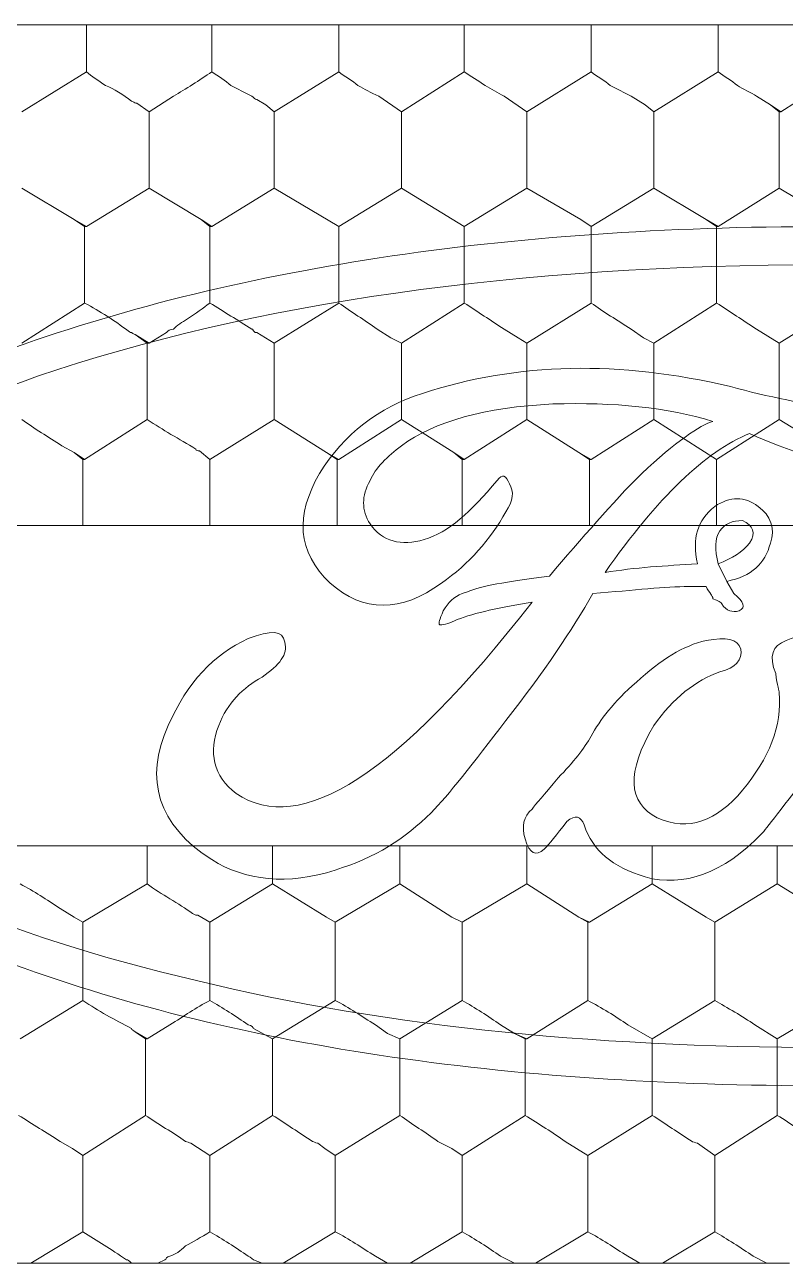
# Model space of a CAD drawing. Header units: metres. Extents: x -47.8 to 47.8, y 0 to 75.9.
# Drawn here: x -4.48 to -0.35, y 33.83 to 40.57 of the extents above; entities that cross this region are included whole.
import ezdxf

# ---------------------------------------------------------------- set-up
doc = ezdxf.new("R2010")
doc.units = ezdxf.units.M
doc.layers.add('ceco.net 240', color=7, linetype='Continuous')

msp = doc.modelspace()

# ---------------------------------------------------------------- linework, layer by layer
at = {"layer": 'ceco.net 240', "lineweight": 18}
for points in [[(4.0965, 40.5684), (3.4057, 40.5684), (2.7246, 40.5684), (2.0339, 40.5684), (1.3531, 40.5684), (0.6624, 40.5684), (-0.0287, 40.5684), (-0.7094, 40.5684), (-1.4005, 40.5684), (-2.0909, 40.5684), (-2.7724, 40.5684), (-3.4628, 40.5684), (-4.1442, 40.5684), (-4.8439, 40.5684), (-5.5253, 40.5684), (-6.2161, 40.5684), (-6.8968, 40.5684), (-7.5879, 40.5684), (-8.2783, 40.5684), (-8.9597, 40.5684)], [(-4.1442, 40.5684), (-4.1442, 40.3131)], [(-3.4628, 40.3131), (-3.4628, 40.5684)], [(-2.7724, 40.3131), (-2.7724, 40.5684)], [(-2.0909, 40.5684), (-2.0909, 40.3131)], [(-1.4005, 40.3131), (-1.4005, 40.5684)], [(-0.7094, 40.5684), (-0.7094, 40.3131)], [(-4.1442, 40.3131), (-4.4939, 40.0954)], [(-2.7724, 40.3131), (-3.1224, 40.0954)], [(-2.0909, 40.3131), (-2.432, 40.0954)], [(-1.4005, 40.3131), (-1.7505, 40.0954)], [(-0.7094, 40.3131), (-1.0595, 40.0954)], [(-0.0287, 40.3131), (-0.3691, 40.0954)], [(-3.8035, 40.0954), (-3.87, 40.1426)], [(-3.87, 40.1426), (-3.8035, 40.0954)], [(-3.8035, 40.0954), (-3.8035, 40.0954)], [(-3.8035, 40.0954), (-3.8035, 39.6796)], [(-3.1692, 40.1335), (-3.1224, 40.0954)], [(-3.1692, 40.1335), (-3.1224, 40.0954)], [(-3.1224, 40.0954), (-3.1224, 40.0954)], [(-3.1224, 40.0954), (-3.1224, 39.6796)], [(-2.432, 39.6796), (-2.432, 40.0954)], [(-1.7505, 40.0954), (-1.7505, 39.6796)], [(-1.0595, 40.0954), (-1.107, 40.1335)], [(-1.0595, 40.0954), (-1.107, 40.1335)], [(-1.0595, 40.0954), (-1.0595, 40.0954)], [(-1.0595, 39.6796), (-1.0595, 40.0954)], [(-0.4259, 40.1335), (-0.3787, 40.0954)], [(-0.4259, 40.1335), (-0.3691, 40.0954)], [(-0.3691, 40.0954), (-0.3787, 40.0954)], [(-0.3787, 40.0954), (-0.3787, 39.6796)], [(-4.2103, 39.5089), (-4.4939, 39.6796)], [(-3.8035, 39.6796), (-4.1442, 39.4708)], [(-3.5193, 39.5089), (-3.8035, 39.6796)], [(-3.1224, 39.6796), (-3.4628, 39.4708)], [(-3.1224, 39.6796), (-2.7724, 39.4708)], [(-2.7724, 39.4708), (-2.432, 39.6796)], [(-2.0909, 39.4708), (-2.432, 39.6796)], [(-1.7505, 39.6796), (-2.0909, 39.4708)], [(-1.7505, 39.6796), (-1.457, 39.5089)], [(-1.4005, 39.4708), (-1.0595, 39.6796)], [(-0.7759, 39.5089), (-1.0595, 39.6796)], [(-0.3787, 39.6796), (-0.7094, 39.4708)], [(-0.3787, 39.6796), (-0.0287, 39.4708)], [(-4.1442, 39.4708), (-4.2103, 39.5089)], [(-4.2103, 39.5089), (-4.1535, 39.4708)], [(-3.4724, 39.4708), (-3.5193, 39.5089)], [(-3.4628, 39.4708), (-3.5193, 39.5089)], [(-1.457, 39.5089), (-1.4005, 39.4708)], [(-1.4005, 39.4708), (-1.457, 39.5089)], [(-0.7094, 39.4708), (-0.7759, 39.5089)], [(-0.7191, 39.4708), (-0.7759, 39.5089)], [(-4.1442, 39.4708), (-4.1535, 39.4708)], [(-4.1535, 39.4708), (-4.1535, 39.055)], [(-3.4628, 39.4708), (-3.4724, 39.4708)], [(-3.4724, 39.055), (-3.4724, 39.4708)], [(-2.7724, 39.4708), (-2.7724, 39.055)], [(-2.0909, 39.4708), (-2.0909, 39.055)], [(-1.4005, 39.4708), (-1.4005, 39.4708)], [(-1.4005, 39.055), (-1.4005, 39.4708)], [(-0.7191, 39.4708), (-0.7094, 39.4708)], [(-0.7191, 39.055), (-0.7191, 39.4708)], [(-4.1535, 39.055), (-4.4939, 38.8371)], [(-3.1224, 38.8371), (-2.7724, 39.055)], [(-2.432, 38.8371), (-2.0909, 39.055)], [(-1.7505, 38.8371), (-1.4005, 39.055)], [(-0.7191, 39.055), (-1.0595, 38.8371)], [(-0.0287, 39.055), (-0.3787, 38.8371)], [(-3.8035, 38.8371), (-3.8789, 38.8843)], [(-3.8789, 38.8843), (-3.8131, 38.8371)], [(-3.8131, 38.8371), (-3.8035, 38.8371)], [(-3.8131, 38.8371), (-3.8131, 38.4213)], [(-3.1224, 38.4213), (-3.1224, 38.8371)], [(-2.432, 38.8371), (-2.4885, 38.8652)], [(-2.4885, 38.8652), (-2.432, 38.8371)], [(-2.432, 38.8371), (-2.432, 38.8371)], [(-2.432, 38.4213), (-2.432, 38.8371)], [(-1.7505, 38.8371), (-1.7974, 38.8652)], [(-1.7974, 38.8652), (-1.7505, 38.8371)], [(-1.7505, 38.8371), (-1.7505, 38.8371)], [(-1.7505, 38.4213), (-1.7505, 38.8371)], [(-1.1163, 38.8652), (-1.0595, 38.8371)], [(-1.0595, 38.8371), (-1.1163, 38.8652)], [(-1.0595, 38.8371), (-1.0595, 38.8371)], [(-1.0595, 38.4213), (-1.0595, 38.8371)], [(-0.3787, 38.8371), (-0.3787, 38.4213)], [(-4.1535, 38.2034), (-3.8131, 38.4213)], [(-3.1224, 38.4213), (-3.4724, 38.2034)], [(-2.8385, 38.2414), (-3.1224, 38.4213)], [(-2.432, 38.4213), (-2.7724, 38.2034)], [(-2.1474, 38.2414), (-2.432, 38.4213)], [(-1.7505, 38.4213), (-2.0909, 38.2034)], [(-1.4667, 38.2414), (-1.7505, 38.4213)], [(-1.0595, 38.4213), (-1.4005, 38.2034)], [(-0.7191, 38.2034), (-1.0595, 38.4213)], [(-0.3787, 38.4213), (-0.7191, 38.2034)], [(-0.0852, 38.2414), (-0.3787, 38.4213)], [(-4.2103, 38.2414), (-4.1628, 38.2034)], [(-4.1535, 38.2034), (-4.2103, 38.2414)], [(-4.1628, 37.8439), (-4.1628, 38.2034)], [(-4.1628, 38.2034), (-4.1535, 38.2034)], [(-3.4724, 38.2034), (-3.4724, 37.8439)], [(-2.7817, 38.2034), (-2.8385, 38.2414)], [(-2.7724, 38.2034), (-2.8385, 38.2414)], [(-2.7817, 37.8439), (-2.7817, 38.2034)], [(-2.7817, 38.2034), (-2.7724, 38.2034)], [(-2.1474, 38.2414), (-2.1006, 38.2034)], [(-2.0909, 38.2034), (-2.1474, 38.2414)], [(-2.0909, 38.2034), (-2.1006, 38.2034)], [(-2.1006, 38.2034), (-2.1006, 37.8439)], [(-1.4095, 38.2034), (-1.4667, 38.2414)], [(-1.4005, 38.2034), (-1.4667, 38.2414)], [(-1.4095, 37.8439), (-1.4095, 38.2034)], [(-1.4095, 38.2034), (-1.4005, 38.2034)], [(-0.7191, 38.2034), (-0.7191, 37.8439)], [(4.0965, 37.8439), (3.3964, 37.8439), (2.7153, 37.8439), (2.0246, 37.8439), (1.3435, 37.8439), (0.6528, 37.8439), (-0.0287, 37.8439), (-0.7191, 37.8439), (-1.4095, 37.8439), (-2.1006, 37.8439), (-2.7817, 37.8439), (-3.4724, 37.8439), (-4.1628, 37.8439), (-4.8439, 37.8439), (-5.5346, 37.8439), (-6.2161, 37.8439), (-6.9065, 37.8439), (-7.5879, 37.8439), (-8.2783, 37.8439), (-8.9694, 37.8439)], [(4.4276, 36.1027), (3.7372, 36.1027), (3.0557, 36.1027), (2.3653, 36.1027), (1.6842, 36.1027), (0.9935, 36.1027), (0.3124, 36.1027), (-0.3883, 36.1027), (-1.0691, 36.1027), (-1.7505, 36.1027), (-2.4409, 36.1027), (-3.1317, 36.1027), (-3.8131, 36.1027), (-4.5035, 36.1027), (-5.1846, 36.1027), (-5.8847, 36.1027), (-6.5661, 36.1027), (-7.2565, 36.1027), (-7.9476, 36.1027), (-8.6287, 36.1027)], [(-3.8131, 35.8948), (-3.8131, 36.1027)], [(-3.1317, 35.8948), (-3.1317, 36.1027)], [(-2.4409, 36.1027), (-2.4409, 35.8948)], [(-1.7505, 36.1027), (-1.7505, 35.8948)], [(-1.0691, 35.8948), (-1.0691, 36.1027)], [(-0.3883, 36.1027), (-0.3883, 35.8948)], [(-4.1628, 35.6867), (-3.8131, 35.8948)], [(-3.1317, 35.8948), (-3.4724, 35.6867)], [(-2.7913, 35.6867), (-2.8385, 35.715), (-3.1317, 35.8948)], [(-2.7913, 35.6867), (-2.4409, 35.8948)], [(-2.4409, 35.8948), (-2.1571, 35.715)], [(-1.7505, 35.8948), (-2.1006, 35.6867)], [(-1.7505, 35.8948), (-1.4667, 35.715)], [(-1.4095, 35.6867), (-1.0691, 35.8948)], [(-0.7759, 35.715), (-1.0691, 35.8948)], [(-0.3883, 35.8948), (-0.7287, 35.6867)], [(-0.3883, 35.8948), (-0.0945, 35.715), (-0.0376, 35.6867)], [(-4.1628, 35.6867), (-4.2103, 35.715)], [(-4.2103, 35.715), (-4.1628, 35.6867)], [(-3.5385, 35.725), (-3.4724, 35.6867)], [(-3.4724, 35.6867), (-3.5385, 35.725)], [(-2.1571, 35.715), (-2.1006, 35.6867)], [(-2.1006, 35.6867), (-2.1571, 35.715)], [(-1.4667, 35.715), (-1.4191, 35.6867)], [(-1.4667, 35.715), (-1.4095, 35.6867)], [(-0.7759, 35.715), (-0.7287, 35.6867)], [(-0.7287, 35.6867), (-0.7759, 35.715)], [(-4.1628, 35.6867), (-4.1628, 35.2611)], [(-4.1628, 35.6867), (-4.1628, 35.6867)], [(-3.4724, 35.6867), (-3.4724, 35.2611)], [(-3.4724, 35.6867), (-3.4724, 35.6867)], [(-2.7913, 35.2611), (-2.7913, 35.6867)], [(-2.1006, 35.6867), (-2.1006, 35.2611)], [(-2.1006, 35.6867), (-2.1006, 35.6867)], [(-1.4191, 35.6867), (-1.4191, 35.2611)], [(-1.4095, 35.6867), (-1.4191, 35.6867)], [(-0.7287, 35.2611), (-0.7287, 35.6867)], [(-0.7287, 35.6867), (-0.7287, 35.6867)], [(-4.1628, 35.2611), (-4.5035, 35.0532)], [(-3.1317, 35.0532), (-2.7913, 35.2611)], [(-2.1006, 35.2611), (-2.4409, 35.0532)], [(-1.4191, 35.2611), (-1.7505, 35.0532)], [(-1.0691, 35.0532), (-0.7287, 35.2611)], [(-0.0376, 35.2611), (-0.3883, 35.0532)], [(-3.8131, 35.0532), (-3.8789, 35.0904)], [(-3.8789, 35.0904), (-3.8221, 35.0532)], [(-3.8221, 35.0532), (-3.8131, 35.0532)], [(-3.8221, 34.6365), (-3.8221, 35.0532)], [(-3.1317, 35.0532), (-3.1317, 34.6365)], [(-2.5071, 35.0812), (-2.4409, 35.0532)], [(-2.4409, 35.0532), (-2.5071, 35.0812)], [(-2.4409, 35.0532), (-2.4409, 35.0532)], [(-2.4409, 34.6365), (-2.4409, 35.0532)], [(-1.7505, 35.0532), (-1.8167, 35.0812)], [(-1.7598, 35.0532), (-1.8167, 35.0812)], [(-1.7598, 34.6365), (-1.7598, 35.0532)], [(-1.7598, 35.0532), (-1.7505, 35.0532)], [(-1.0691, 35.0532), (-1.0691, 34.6365)], [(-0.3883, 35.0532), (-0.3883, 34.6365)], [(-4.1628, 34.4186), (-3.8221, 34.6365)], [(-3.1317, 34.6365), (-3.4724, 34.4186)], [(-2.4409, 34.6365), (-2.7913, 34.4186)], [(-1.7598, 34.6365), (-2.1006, 34.4186)], [(-1.0691, 34.6365), (-1.4191, 34.4186)], [(-0.3883, 34.6365), (-0.7287, 34.4186)], [(-4.22, 34.4566), (-4.1628, 34.4186)], [(-4.1628, 34.4186), (-4.22, 34.4566)], [(-2.7913, 34.4186), (-2.8481, 34.4566)], [(-2.7913, 34.4186), (-2.8481, 34.4566)], [(-2.1571, 34.4566), (-2.1006, 34.4186)], [(-2.1006, 34.4186), (-2.1571, 34.4566)], [(-4.1628, 34.0027), (-4.1628, 34.4186)], [(-4.1628, 34.4186), (-4.1628, 34.4186)], [(-3.4724, 34.4186), (-3.4724, 34.0027)], [(-2.7913, 34.4186), (-2.7913, 34.4186)], [(-2.7913, 34.0027), (-2.7913, 34.4186)], [(-2.1006, 34.4186), (-2.1006, 34.4186)], [(-2.1006, 34.4186), (-2.1006, 34.0027)], [(-1.4191, 34.0027), (-1.4191, 34.4186)], [(-0.7287, 34.0027), (-0.7287, 34.4186)], [(-4.4467, 33.832), (-4.1628, 34.0027)], [(-3.0748, 33.832), (-2.7913, 34.0027)], [(-2.1006, 34.0027), (-2.3841, 33.832)], [(-1.703, 33.832), (-1.4191, 34.0027)], [(-0.7287, 34.0027), (-1.0123, 33.832)], [(-4.5604, 33.832), (-4.4467, 33.832), (-3.8789, 33.832), (-3.7563, 33.832), (-3.1885, 33.832), (-3.0748, 33.832), (-2.5071, 33.832), (-2.3841, 33.832), (-1.8167, 33.832), (-1.703, 33.832), (-1.1352, 33.832), (-1.0123, 33.832), (-0.4448, 33.832), (-0.3219, 33.832)]]:
    msp.add_lwpolyline(points, dxfattribs=at)
for points, knots in [([(-4.1442, 40.3131), (-4.1159, 40.2851), (-4.0777, 40.2659), (-4.0401, 40.2379), (-3.9926, 40.2187), (-3.9451, 40.1898), (-3.8979, 40.1526), (-3.8789, 40.1426), (-3.8789, 40.1426), (-3.87, 40.1426)], [0, 0, 0, 0, 1, 1, 1, 2, 2, 2, 3, 3, 3, 3]), ([(-3.8035, 40.0954), (-3.8035, 40.0954), (-3.6708, 40.1807), (-3.6708, 40.1807), (-3.6047, 40.2187), (-3.5289, 40.2659), (-3.4628, 40.3131)], [0, 0, 0, 0, 1, 1, 1, 2, 2, 2, 2]), ([(-3.4628, 40.3131), (-3.4249, 40.2851), (-3.3873, 40.2659), (-3.3587, 40.2379), (-3.3208, 40.2187), (-3.2829, 40.1998), (-3.245, 40.1807), (-3.2357, 40.1715), (-3.2261, 40.1615), (-3.2171, 40.1615), (-3.2171, 40.1615), (-3.1692, 40.1335), (-3.1692, 40.1335)], [0, 0, 0, 0, 1, 1, 1, 2, 2, 2, 3, 3, 3, 4, 4, 4, 4]), ([(-2.432, 40.0954), (-2.432, 40.0954), (-2.5543, 40.1807), (-2.5543, 40.1807), (-2.6022, 40.1998), (-2.6301, 40.2187), (-2.6683, 40.2379), (-2.6966, 40.2659), (-2.7434, 40.2851), (-2.7724, 40.3131)], [0, 0, 0, 0, 1, 1, 1, 2, 2, 2, 3, 3, 3, 3]), ([(-2.0909, 40.3131), (-2.053, 40.2851), (-2.0155, 40.2659), (-1.9772, 40.2379), (-1.9397, 40.2187), (-1.9111, 40.1998), (-1.8732, 40.1807), (-1.8732, 40.1807), (-1.7505, 40.0954), (-1.7505, 40.0954)], [0, 0, 0, 0, 1, 1, 1, 2, 2, 2, 3, 3, 3, 3]), ([(-1.107, 40.1335), (-1.107, 40.1335), (-1.1828, 40.1807), (-1.1828, 40.1807), (-1.2207, 40.1998), (-1.2586, 40.2187), (-1.2961, 40.2379), (-1.3247, 40.2659), (-1.3719, 40.2851), (-1.4005, 40.3131)], [0, 0, 0, 0, 1, 1, 1, 2, 2, 2, 3, 3, 3, 3]), ([(-0.7094, 40.3131), (-0.6812, 40.2851), (-0.6343, 40.2659), (-0.6054, 40.2379), (-0.5771, 40.2187), (-0.5296, 40.1998), (-0.5017, 40.1807), (-0.5017, 40.1807), (-0.4259, 40.1335), (-0.4259, 40.1335)], [0, 0, 0, 0, 1, 1, 1, 2, 2, 2, 3, 3, 3, 3]), ([(4.3425, 35.479), (5.5724, 35.9329), (6.1873, 36.4811), (6.1873, 37.134), (6.1873, 37.7775), (5.5724, 38.326), (4.3425, 38.7899), (3.1126, 39.2438), (1.6177, 39.4708), (-0.1231, 39.4708), (-1.8732, 39.4708), (-3.3587, 39.2438), (-4.5983, 38.7899), (-5.8378, 38.326), (-6.4524, 37.7775), (-6.4524, 37.134), (-6.4524, 36.4811), (-5.8378, 35.9329), (-4.5983, 35.479), (-3.3587, 35.0149), (-1.8732, 34.7972), (-0.1231, 34.7972), (-0.1231, 34.7972), (-0.1231, 35.006), (-0.1231, 35.006), (-1.4191, 35.006), (-2.6022, 35.1284), (-3.6426, 35.3935), (-4.7023, 35.6486), (-5.4402, 35.9992), (-5.8657, 36.415), (-6.1027, 36.661), (-6.2161, 36.8978), (-6.2161, 37.134), (-6.2161, 37.418), (-6.0548, 37.7023), (-5.7431, 37.9665), (-5.4402, 38.2225), (-4.9862, 38.4493), (-4.4091, 38.6572), (-3.2357, 39.055), (-1.8167, 39.2629), (-0.1231, 39.2629), (1.164, 39.2629), (2.3367, 39.1303), (3.3871, 38.8652), (4.4369, 38.61), (5.1844, 38.2788), (5.6103, 37.853), (5.8376, 37.6168), (5.951, 37.38), (5.951, 37.134), (5.951, 36.8789), (5.8376, 36.6419), (5.6103, 36.415), (5.1844, 35.9992), (4.4369, 35.6486), (3.3871, 35.3935), (2.3367, 35.1284), (1.164, 35.006), (-0.1231, 35.006), (-0.1231, 35.006), (-0.1231, 34.7972), (-0.1231, 34.7972), (1.6177, 34.7972), (3.1126, 35.0149), (4.3425, 35.479)], [0, 0, 0, 0, 1, 1, 1, 2, 2, 2, 3, 3, 3, 4, 4, 4, 5, 5, 5, 6, 6, 6, 7, 7, 7, 8, 8, 8, 9, 9, 9, 10, 10, 10, 11, 11, 11, 12, 12, 12, 13, 13, 13, 14, 14, 14, 15, 15, 15, 16, 16, 16, 17, 17, 17, 18, 18, 18, 19, 19, 19, 20, 20, 20, 21, 21, 21, 22, 22, 22, 22]), ([(-4.1535, 39.055), (-4.0684, 39.0078), (-3.9926, 38.9606), (-3.9168, 38.9034), (-3.9075, 38.8943), (-3.8979, 38.8943), (-3.8979, 38.8943), (-3.8886, 38.8843), (-3.8789, 38.8843), (-3.8789, 38.8843)], [0, 0, 0, 0, 1, 1, 1, 2, 2, 2, 3, 3, 3, 3]), ([(-3.8035, 38.8371), (-3.8035, 38.8371), (-3.7087, 38.8943), (-3.7087, 38.8943), (-3.6991, 38.9034), (-3.6901, 38.9132), (-3.6708, 38.9132), (-3.6519, 38.9315), (-3.624, 38.9506), (-3.595, 38.9695), (-3.5482, 38.9978), (-3.5103, 39.0267), (-3.4724, 39.055)], [0, 0, 0, 0, 1, 1, 1, 2, 2, 2, 3, 3, 3, 4, 4, 4, 4]), ([(-3.1224, 38.8371), (-3.1224, 38.8371), (-3.2171, 38.8943), (-3.2171, 38.8943), (-3.2261, 38.8943), (-3.2261, 38.8943), (-3.2357, 38.9034), (-3.2357, 38.9132), (-3.245, 38.9132), (-3.245, 38.9132), (-3.3208, 38.9606), (-3.3966, 39.0078), (-3.4724, 39.055)], [0, 0, 0, 0, 1, 1, 1, 2, 2, 2, 3, 3, 3, 4, 4, 4, 4]), ([(-2.7724, 39.055), (-2.7059, 39.0078), (-2.6301, 38.9606), (-2.5639, 38.9132), (-2.5639, 38.9132), (-2.4885, 38.8652), (-2.4885, 38.8652)], [0, 0, 0, 0, 1, 1, 1, 2, 2, 2, 2]), ([(-2.0909, 39.055), (-2.0155, 39.0078), (-1.949, 38.9606), (-1.8732, 38.9132), (-1.8732, 38.9132), (-1.7974, 38.8652), (-1.7974, 38.8652)], [0, 0, 0, 0, 1, 1, 1, 2, 2, 2, 2]), ([(-1.1163, 38.8652), (-1.1163, 38.8652), (-1.1828, 38.9132), (-1.1828, 38.9132), (-1.2586, 38.9606), (-1.3344, 39.0078), (-1.4005, 39.055)], [0, 0, 0, 0, 1, 1, 1, 2, 2, 2, 2]), ([(-0.3787, 38.8371), (-0.3787, 38.8371), (-0.5017, 38.9132), (-0.5017, 38.9132), (-0.5771, 38.9606), (-0.6433, 39.0078), (-0.7191, 39.055)], [0, 0, 0, 0, 1, 1, 1, 2, 2, 2, 2]), ([(1.4947, 38.4876), (1.2302, 38.4395), (0.9366, 38.4213), (0.6052, 38.4213), (0.1797, 38.4395), (-0.2368, 38.4876), (-0.6433, 38.6009), (-1.2489, 38.7427), (-1.7974, 38.7336), (-2.3176, 38.5628), (-2.5543, 38.4876), (-2.7434, 38.3449), (-2.8764, 38.1279), (-3.0087, 37.9002), (-2.999, 37.7023), (-2.8192, 37.5316), (-2.6397, 37.3708), (-2.432, 37.3708), (-2.2139, 37.5316), (-2.0627, 37.6359), (-1.949, 37.7684), (-1.8639, 37.9193), (-1.8263, 37.9763), (-1.8167, 38.0328), (-1.8449, 38.0709), (-1.8639, 38.1181), (-1.8828, 38.1279), (-1.9111, 38.0898), (-2.053, 37.9193), (-2.1764, 37.8058), (-2.3086, 37.7684), (-2.432, 37.7303), (-2.5357, 37.7586), (-2.6022, 37.853), (-2.649, 37.9291), (-2.649, 38.0046), (-2.6022, 38.0898), (-2.5732, 38.1562), (-2.5071, 38.2225), (-2.432, 38.2788), (-2.2521, 38.4113), (-1.9772, 38.4876), (-1.6083, 38.5057), (-1.2772, 38.5157), (-0.9843, 38.4876), (-0.7384, 38.4113), (-0.8045, 38.3921), (-0.9461, 38.2977), (-1.1256, 38.1279), (-1.2868, 37.9665), (-1.4477, 37.7775), (-1.6272, 37.5696), (-1.8639, 37.5407), (-2.0062, 37.5124), (-2.0723, 37.4844), (-2.0723, 37.4844), (-2.1006, 37.4744), (-2.1006, 37.4744), (-2.1474, 37.4561), (-2.1764, 37.4272), (-2.2043, 37.38), (-2.2232, 37.3328), (-2.2329, 37.3137), (-2.2232, 37.3045), (-2.1953, 37.3045), (-2.1667, 37.3137), (-2.1288, 37.3328), (-2.0341, 37.3708), (-1.8925, 37.3991), (-1.7216, 37.4272), (-2.4506, 36.4911), (-2.9801, 36.1499), (-3.3305, 36.3868), (-3.4534, 36.4811), (-3.4817, 36.6138), (-3.4249, 36.7562), (-3.3777, 36.8789), (-3.2926, 36.9642), (-3.1885, 37.0205), (-3.0941, 37.0868), (-3.0466, 37.144), (-3.0655, 37.2101), (-3.0748, 37.2764), (-3.1413, 37.2764), (-3.2643, 37.2293), (-3.4534, 37.144), (-3.595, 36.9922), (-3.6991, 36.7562), (-3.8317, 36.4629), (-3.7563, 36.216), (-3.4628, 36.0273), (-3.2829, 35.9137), (-3.0466, 35.8857), (-2.7913, 35.9709), (-2.5732, 36.0372), (-2.4127, 36.1408), (-2.2707, 36.2824), (-2.1764, 36.3776), (-2.0437, 36.5475), (-1.8639, 36.7843), (-1.6555, 37.0494), (-1.5046, 37.2764), (-1.3909, 37.4744), (-1.1638, 37.4935), (-0.9933, 37.5124), (-0.8707, 37.5124), (-0.8707, 37.5124), (-0.7759, 37.5124), (-0.7759, 37.5124), (-0.757, 37.4744), (-0.7384, 37.4652), (-0.7384, 37.4463), (-0.7094, 37.4372), (-0.6908, 37.4272), (-0.6908, 37.418), (-0.6626, 37.38), (-0.6343, 37.3708), (-0.5961, 37.38), (-0.5585, 37.3991), (-0.5678, 37.4272), (-0.6247, 37.4744), (-0.6247, 37.4744), (-0.6626, 37.5407), (-0.6626, 37.5407), (-0.6626, 37.5407), (-0.7094, 37.6359), (-0.7094, 37.6359), (-0.7287, 37.7114), (-0.7287, 37.7775), (-0.7001, 37.8158), (-0.6719, 37.853), (-0.6343, 37.8719), (-0.5771, 37.8719), (-0.5203, 37.8439), (-0.5017, 37.8058), (-0.5392, 37.7495), (-0.5771, 37.7023), (-0.6343, 37.6642), (-0.7094, 37.6359), (-0.7094, 37.6359), (-0.6626, 37.5407), (-0.6626, 37.5407), (-0.5296, 37.5696), (-0.4545, 37.6359), (-0.4259, 37.7495), (-0.3973, 37.8247), (-0.4259, 37.9002), (-0.492, 37.9482), (-0.5678, 38.0046), (-0.6433, 38.0046), (-0.7287, 37.9482), (-0.8231, 37.8719), (-0.8517, 37.7775), (-0.8231, 37.6359), (-0.9933, 37.626), (-1.1638, 37.6168), (-1.3247, 37.5887), (-1.0408, 37.9954), (-0.7759, 38.2506), (-0.5392, 38.3449), (-0.1134, 38.1562), (0.3217, 38.0618), (0.7757, 38.0518), (1.1733, 38.0426), (1.4568, 38.0898), (1.6084, 38.2125), (1.6935, 38.2788), (1.7311, 38.3449), (1.7407, 38.4021), (1.7504, 38.4876), (1.6746, 38.5157), (1.4947, 38.4876)], [0, 0, 0, 0, 1, 1, 1, 2, 2, 2, 3, 3, 3, 4, 4, 4, 5, 5, 5, 6, 6, 6, 7, 7, 7, 8, 8, 8, 9, 9, 9, 10, 10, 10, 11, 11, 11, 12, 12, 12, 13, 13, 13, 14, 14, 14, 15, 15, 15, 16, 16, 16, 17, 17, 17, 18, 18, 18, 19, 19, 19, 20, 20, 20, 21, 21, 21, 22, 22, 22, 23, 23, 23, 24, 24, 24, 25, 25, 25, 26, 26, 26, 27, 27, 27, 28, 28, 28, 29, 29, 29, 30, 30, 30, 31, 31, 31, 32, 32, 32, 33, 33, 33, 34, 34, 34, 35, 35, 35, 36, 36, 36, 37, 37, 37, 38, 38, 38, 39, 39, 39, 40, 40, 40, 41, 41, 41, 42, 42, 42, 43, 43, 43, 44, 44, 44, 45, 45, 45, 46, 46, 46, 47, 47, 47, 48, 48, 48, 49, 49, 49, 50, 50, 50, 51, 51, 51, 52, 52, 52, 53, 53, 53, 54, 54, 54, 55, 55, 55, 56, 56, 56, 57, 57, 57, 57]), ([(-4.2103, 38.2414), (-4.2103, 38.2414), (-4.2765, 38.2788), (-4.2765, 38.2788), (-4.3523, 38.326), (-4.4277, 38.3732), (-4.4939, 38.4213)], [0, 0, 0, 0, 1, 1, 1, 2, 2, 2, 2]), ([(-3.8131, 38.4213), (-3.7277, 38.3641), (-3.6426, 38.3169), (-3.5482, 38.2605), (-3.5482, 38.2506), (-3.5385, 38.2506), (-3.5289, 38.2506), (-3.5289, 38.2506), (-3.4724, 38.2034), (-3.4724, 38.2034)], [0, 0, 0, 0, 1, 1, 1, 2, 2, 2, 3, 3, 3, 3]), ([(3.3206, 37.8719), (3.2827, 37.8719), (3.2448, 37.8439), (3.2073, 37.8058), (3.2073, 37.8058), (2.6488, 36.9542), (2.6488, 36.9542), (2.6488, 36.9542), (2.4504, 36.9261), (2.4504, 36.9261), (2.4787, 36.8506), (2.4597, 36.7462), (2.4029, 36.6138), (2.4029, 36.6138), (2.2895, 36.4248), (2.2895, 36.4248), (2.2044, 36.3113), (2.1097, 36.226), (2.006, 36.188), (1.9013, 36.1499), (1.8262, 36.1499), (1.76, 36.198), (1.7028, 36.2352), (1.6935, 36.3015), (1.7028, 36.3868), (1.7218, 36.4811), (1.76, 36.5755), (1.8351, 36.6799), (1.8923, 36.7654), (1.9491, 36.8315), (1.9963, 36.8598), (2.0625, 36.917), (2.1286, 36.9542), (2.2044, 36.9831), (2.2802, 37.0014), (2.3464, 37.0014), (2.4029, 36.9733), (2.4222, 36.9733), (2.4408, 36.9542), (2.4504, 36.9261), (2.4504, 36.9261), (2.6488, 36.9542), (2.6488, 36.9542), (2.5452, 37.1812), (2.3653, 37.2573), (2.1097, 37.1721), (1.9109, 37.1057), (1.7504, 37.0014), (1.6367, 36.8598), (1.3149, 36.5855), (1.0882, 36.4811), (0.9649, 36.5575), (0.8891, 36.5947), (0.8608, 36.661), (0.8608, 36.7371), (0.8515, 36.8034), (0.8701, 36.8698), (0.9177, 36.9359), (0.9273, 36.9733), (0.9459, 36.9922), (0.9745, 37.0014), (1.0124, 37.0396), (1.0407, 37.0494), (1.0593, 37.0305), (1.0593, 37.0305), (1.0975, 36.9359), (1.0975, 36.9359), (1.1544, 36.7843), (1.2391, 36.7843), (1.3718, 36.907), (1.3718, 36.907), (1.41, 36.9359), (1.41, 36.9359), (1.5044, 37.0494), (1.4568, 37.1629), (1.2774, 37.2764), (1.2302, 37.2956), (1.164, 37.2856), (1.0593, 37.2665), (0.9366, 37.2293), (0.8326, 37.144), (0.7475, 37.0305), (0.7382, 37.2956), (0.6335, 37.3991), (0.4447, 37.3328), (0.2834, 37.2764), (0.1229, 37.1529), (-0.0666, 36.9542), (-0.0666, 36.9542), (-0.1513, 36.8598), (-0.1513, 36.8598), (-0.1513, 36.8598), (-0.1513, 36.9359), (-0.1513, 36.9359), (-0.1513, 37.0205), (-0.1703, 37.1157), (-0.2085, 37.1912), (-0.2175, 37.2384), (-0.265, 37.2573), (-0.3405, 37.2193), (-0.4163, 37.1912), (-0.4352, 37.134), (-0.3973, 37.0396), (-0.3883, 36.9733), (-0.3787, 36.945), (-0.3787, 36.9359), (-0.3594, 36.7562), (-0.4352, 36.5755), (-0.5771, 36.4059), (-0.7191, 36.2352), (-0.8707, 36.1788), (-1.0408, 36.2543), (-1.2014, 36.3396), (-1.211, 36.5003), (-1.0595, 36.7562), (-0.9554, 36.907), (-0.8328, 37.0014), (-0.7001, 37.0494), (-0.615, 37.0677), (-0.5771, 37.1157), (-0.5868, 37.1721), (-0.6054, 37.2293), (-0.6626, 37.2384), (-0.7759, 37.2193), (-0.8989, 37.1912), (-1.0219, 37.1157), (-1.1545, 36.9922), (-1.2772, 36.888), (-1.353, 36.7843), (-1.4005, 36.6991), (-1.4381, 36.6327), (-1.4949, 36.5575), (-1.5804, 36.472), (-1.6555, 36.3776), (-1.703, 36.3304), (-1.7216, 36.3015), (-1.7695, 36.2641), (-1.7788, 36.2069), (-1.7598, 36.1408), (-1.7312, 36.0553), (-1.703, 36.0464), (-1.6555, 36.0844), (-1.6272, 36.1125), (-1.5897, 36.1597), (-1.5328, 36.2352), (-1.4853, 36.2732), (-1.457, 36.2641), (-1.4381, 36.216), (-1.3909, 36.0745), (-1.2868, 35.9892), (-1.107, 35.9329), (-0.8989, 35.8757), (-0.6812, 35.9518), (-0.4731, 36.1689), (-0.4545, 36.188), (-0.3594, 36.3113), (-0.1799, 36.5475), (-0.0473, 36.7371), (0.0757, 36.8598), (0.1701, 36.9359), (0.2741, 37.0205), (0.3689, 37.0677), (0.4257, 37.0494), (0.5108, 37.0305), (0.5294, 36.9922), (0.4922, 36.9359), (0.4922, 36.9359), (-0.0569, 36.0745), (-0.0569, 36.0745), (-0.0759, 36.0081), (-0.0569, 35.9709), (-0.0001, 35.9709), (-0.0001, 35.9709), (0.1422, 35.9709), (0.1422, 35.9709), (0.1987, 35.9709), (0.2366, 35.9992), (0.2648, 36.0464), (0.2648, 36.0464), (0.6903, 36.7082), (0.6903, 36.7082), (0.681, 36.6327), (0.7, 36.5575), (0.7475, 36.4811), (0.7947, 36.415), (0.8608, 36.3776), (0.9366, 36.3587), (1.0882, 36.3396), (1.2488, 36.3678), (1.4003, 36.472), (1.3531, 36.198), (1.4003, 36.0081), (1.5419, 35.9046), (1.6935, 35.7904), (1.9395, 35.8665), (2.2609, 36.1408), (2.3746, 35.6486), (2.7343, 35.7622), (3.3489, 36.4629), (3.3871, 36.5003), (3.3964, 36.5475), (3.3682, 36.5755), (3.3489, 36.6047), (3.3113, 36.5947), (3.2641, 36.5575), (2.9231, 36.216), (2.6964, 36.0745), (2.6113, 36.1499), (2.5452, 36.198), (2.5452, 36.2641), (2.5827, 36.3587), (2.602, 36.4059), (2.6488, 36.472), (2.7246, 36.5666), (2.7246, 36.5666), (3.4908, 37.6831), (3.4908, 37.6831), (3.5763, 37.8158), (3.5856, 37.8719), (3.4908, 37.8719), (3.4908, 37.8719), (3.3206, 37.8719), (3.3206, 37.8719)], [0, 0, 0, 0, 1, 1, 1, 2, 2, 2, 3, 3, 3, 4, 4, 4, 5, 5, 5, 6, 6, 6, 7, 7, 7, 8, 8, 8, 9, 9, 9, 10, 10, 10, 11, 11, 11, 12, 12, 12, 13, 13, 13, 14, 14, 14, 15, 15, 15, 16, 16, 16, 17, 17, 17, 18, 18, 18, 19, 19, 19, 20, 20, 20, 21, 21, 21, 22, 22, 22, 23, 23, 23, 24, 24, 24, 25, 25, 25, 26, 26, 26, 27, 27, 27, 28, 28, 28, 29, 29, 29, 30, 30, 30, 31, 31, 31, 32, 32, 32, 33, 33, 33, 34, 34, 34, 35, 35, 35, 36, 36, 36, 37, 37, 37, 38, 38, 38, 39, 39, 39, 40, 40, 40, 41, 41, 41, 42, 42, 42, 43, 43, 43, 44, 44, 44, 45, 45, 45, 46, 46, 46, 47, 47, 47, 48, 48, 48, 49, 49, 49, 50, 50, 50, 51, 51, 51, 52, 52, 52, 53, 53, 53, 54, 54, 54, 55, 55, 55, 56, 56, 56, 57, 57, 57, 58, 58, 58, 59, 59, 59, 60, 60, 60, 61, 61, 61, 62, 62, 62, 63, 63, 63, 64, 64, 64, 65, 65, 65, 66, 66, 66, 67, 67, 67, 68, 68, 68, 69, 69, 69, 70, 70, 70, 71, 71, 71, 72, 72, 72, 73, 73, 73, 74, 74, 74, 74]), ([(-4.5035, 35.8948), (-4.4277, 35.8566), (-4.3619, 35.8094), (-4.2861, 35.7622), (-4.2861, 35.7622), (-4.2103, 35.715), (-4.2103, 35.715)], [0, 0, 0, 0, 1, 1, 1, 2, 2, 2, 2]), ([(-3.5385, 35.725), (-3.5482, 35.725), (-3.5482, 35.725), (-3.5668, 35.7341), (-3.6426, 35.7904), (-3.7373, 35.8383), (-3.8131, 35.8948)], [0, 0, 0, 0, 1, 1, 1, 2, 2, 2, 2]), ([(-3.8789, 35.0904), (-3.8886, 35.1004), (-3.8979, 35.1004), (-3.8979, 35.1095), (-3.9926, 35.1567), (-4.0777, 35.2039), (-4.1628, 35.2611)], [0, 0, 0, 0, 1, 1, 1, 2, 2, 2, 2]), ([(-3.4724, 35.2611), (-3.5482, 35.223), (-3.6143, 35.1756), (-3.6901, 35.1284), (-3.6901, 35.1284), (-3.8131, 35.0532), (-3.8131, 35.0532)], [0, 0, 0, 0, 1, 1, 1, 2, 2, 2, 2]), ([(-3.4724, 35.2611), (-3.4059, 35.223), (-3.3305, 35.1756), (-3.2643, 35.1284), (-3.245, 35.1284), (-3.2357, 35.1095), (-3.2357, 35.1095), (-3.2357, 35.1095), (-3.1317, 35.0532), (-3.1317, 35.0532)], [0, 0, 0, 0, 1, 1, 1, 2, 2, 2, 3, 3, 3, 3]), ([(-2.5071, 35.0812), (-2.5071, 35.0812), (-2.5732, 35.1284), (-2.5732, 35.1284), (-2.649, 35.1756), (-2.7155, 35.223), (-2.7913, 35.2611)], [0, 0, 0, 0, 1, 1, 1, 2, 2, 2, 2]), ([(-1.8167, 35.0812), (-1.8167, 35.0812), (-1.8925, 35.1284), (-1.8925, 35.1284), (-1.9583, 35.1756), (-2.0341, 35.223), (-2.1006, 35.2611)], [0, 0, 0, 0, 1, 1, 1, 2, 2, 2, 2]), ([(-1.4191, 35.2611), (-1.3437, 35.223), (-1.2679, 35.1756), (-1.2014, 35.1284), (-1.2014, 35.1284), (-1.0691, 35.0532), (-1.0691, 35.0532)], [0, 0, 0, 0, 1, 1, 1, 2, 2, 2, 2]), ([(-0.3883, 35.0532), (-0.3883, 35.0532), (-0.511, 35.1284), (-0.511, 35.1284), (-0.5771, 35.1756), (-0.6626, 35.223), (-0.7287, 35.2611)], [0, 0, 0, 0, 1, 1, 1, 2, 2, 2, 2]), ([(-4.22, 34.4566), (-4.22, 34.4566), (-4.2861, 34.4947), (-4.2861, 34.4947), (-4.3619, 34.5419), (-4.437, 34.5893), (-4.5128, 34.6365)], [0, 0, 0, 0, 1, 1, 1, 2, 2, 2, 2]), ([(-3.4724, 34.4186), (-3.4724, 34.4186), (-3.5764, 34.4849), (-3.5764, 34.4849), (-3.5857, 34.4849), (-3.595, 34.4947), (-3.6047, 34.4947), (-3.6708, 34.5419), (-3.7563, 34.5893), (-3.8221, 34.6365)], [0, 0, 0, 0, 1, 1, 1, 2, 2, 2, 3, 3, 3, 3]), ([(-2.8481, 34.4566), (-2.8481, 34.4566), (-2.8857, 34.4849), (-2.8857, 34.4849), (-2.9046, 34.4849), (-2.9046, 34.4947), (-2.9143, 34.4947), (-2.9897, 34.5419), (-3.0559, 34.5893), (-3.1317, 34.6365)], [0, 0, 0, 0, 1, 1, 1, 2, 2, 2, 3, 3, 3, 3]), ([(-2.1571, 34.4566), (-2.1571, 34.4566), (-2.2329, 34.4947), (-2.2329, 34.4947), (-2.299, 34.5419), (-2.3748, 34.5893), (-2.4409, 34.6365)], [0, 0, 0, 0, 1, 1, 1, 2, 2, 2, 2]), ([(-1.4191, 34.4186), (-1.4191, 34.4186), (-1.5421, 34.4947), (-1.5421, 34.4947), (-1.6083, 34.5419), (-1.684, 34.5893), (-1.7598, 34.6365)], [0, 0, 0, 0, 1, 1, 1, 2, 2, 2, 2]), ([(-0.7287, 34.4186), (-0.7287, 34.4186), (-0.8231, 34.4849), (-0.8231, 34.4849), (-0.8328, 34.4849), (-0.8517, 34.4947), (-0.8517, 34.4947), (-0.9275, 34.5419), (-0.9933, 34.5893), (-1.0691, 34.6365)], [0, 0, 0, 0, 1, 1, 1, 2, 2, 2, 3, 3, 3, 3]), ([(-0.3883, 34.6365), (-0.3126, 34.5893), (-0.2461, 34.5419), (-0.1703, 34.4947), (-0.161, 34.4947), (-0.1513, 34.4849), (-0.1424, 34.4849), (-0.1424, 34.4849), (-0.0945, 34.4566), (-0.0945, 34.4566)], [0, 0, 0, 0, 1, 1, 1, 2, 2, 2, 3, 3, 3, 3]), ([(-3.8789, 33.832), (-3.8789, 33.832), (-3.8886, 33.832), (-3.8886, 33.832), (-3.8979, 33.832), (-3.8979, 33.832), (-3.9075, 33.842), (-3.9168, 33.8512), (-3.9265, 33.8512), (-3.9265, 33.8512), (-4.0112, 33.9084), (-4.087, 33.9556), (-4.1628, 34.0027)], [0, 0, 0, 0, 1, 1, 1, 2, 2, 2, 3, 3, 3, 4, 4, 4, 4]), ([(-3.4724, 34.0027), (-3.5193, 33.9745), (-3.5668, 33.9456), (-3.6047, 33.9266), (-3.6333, 33.8984), (-3.6615, 33.8792), (-3.6901, 33.8701), (-3.7087, 33.8701), (-3.7087, 33.8512), (-3.7184, 33.8512), (-3.7184, 33.8512), (-3.7563, 33.832), (-3.7563, 33.832)], [0, 0, 0, 0, 1, 1, 1, 2, 2, 2, 3, 3, 3, 4, 4, 4, 4]), ([(-3.4724, 34.0027), (-3.4059, 33.9647), (-3.3305, 33.9175), (-3.2643, 33.8701), (-3.2643, 33.8701), (-3.245, 33.8612), (-3.2357, 33.8512), (-3.2357, 33.8512), (-3.2357, 33.8512), (-3.2357, 33.8512), (-3.2357, 33.8512), (-3.1885, 33.832), (-3.1885, 33.832)], [0, 0, 0, 0, 1, 1, 1, 2, 2, 2, 3, 3, 3, 4, 4, 4, 4]), ([(-2.5071, 33.832), (-2.5071, 33.832), (-2.5732, 33.8701), (-2.5732, 33.8701), (-2.649, 33.9175), (-2.7155, 33.9647), (-2.7913, 34.0027)], [0, 0, 0, 0, 1, 1, 1, 2, 2, 2, 2]), ([(-2.1006, 34.0027), (-2.0341, 33.9647), (-1.9583, 33.9175), (-1.8925, 33.8701), (-1.8925, 33.8701), (-1.8167, 33.832), (-1.8167, 33.832)], [0, 0, 0, 0, 1, 1, 1, 2, 2, 2, 2]), ([(-1.1352, 33.832), (-1.1352, 33.832), (-1.2014, 33.8701), (-1.2014, 33.8701), (-1.2772, 33.9175), (-1.3437, 33.9647), (-1.4191, 34.0027)], [0, 0, 0, 0, 1, 1, 1, 2, 2, 2, 2]), ([(-0.4448, 33.832), (-0.4448, 33.832), (-0.5203, 33.8701), (-0.5203, 33.8701), (-0.5868, 33.9175), (-0.6626, 33.9647), (-0.7287, 34.0027)], [0, 0, 0, 0, 1, 1, 1, 2, 2, 2, 2])]:
    msp.add_open_spline(points, degree=3, knots=knots, dxfattribs=at)

doc.saveas('drawing.dxf')
